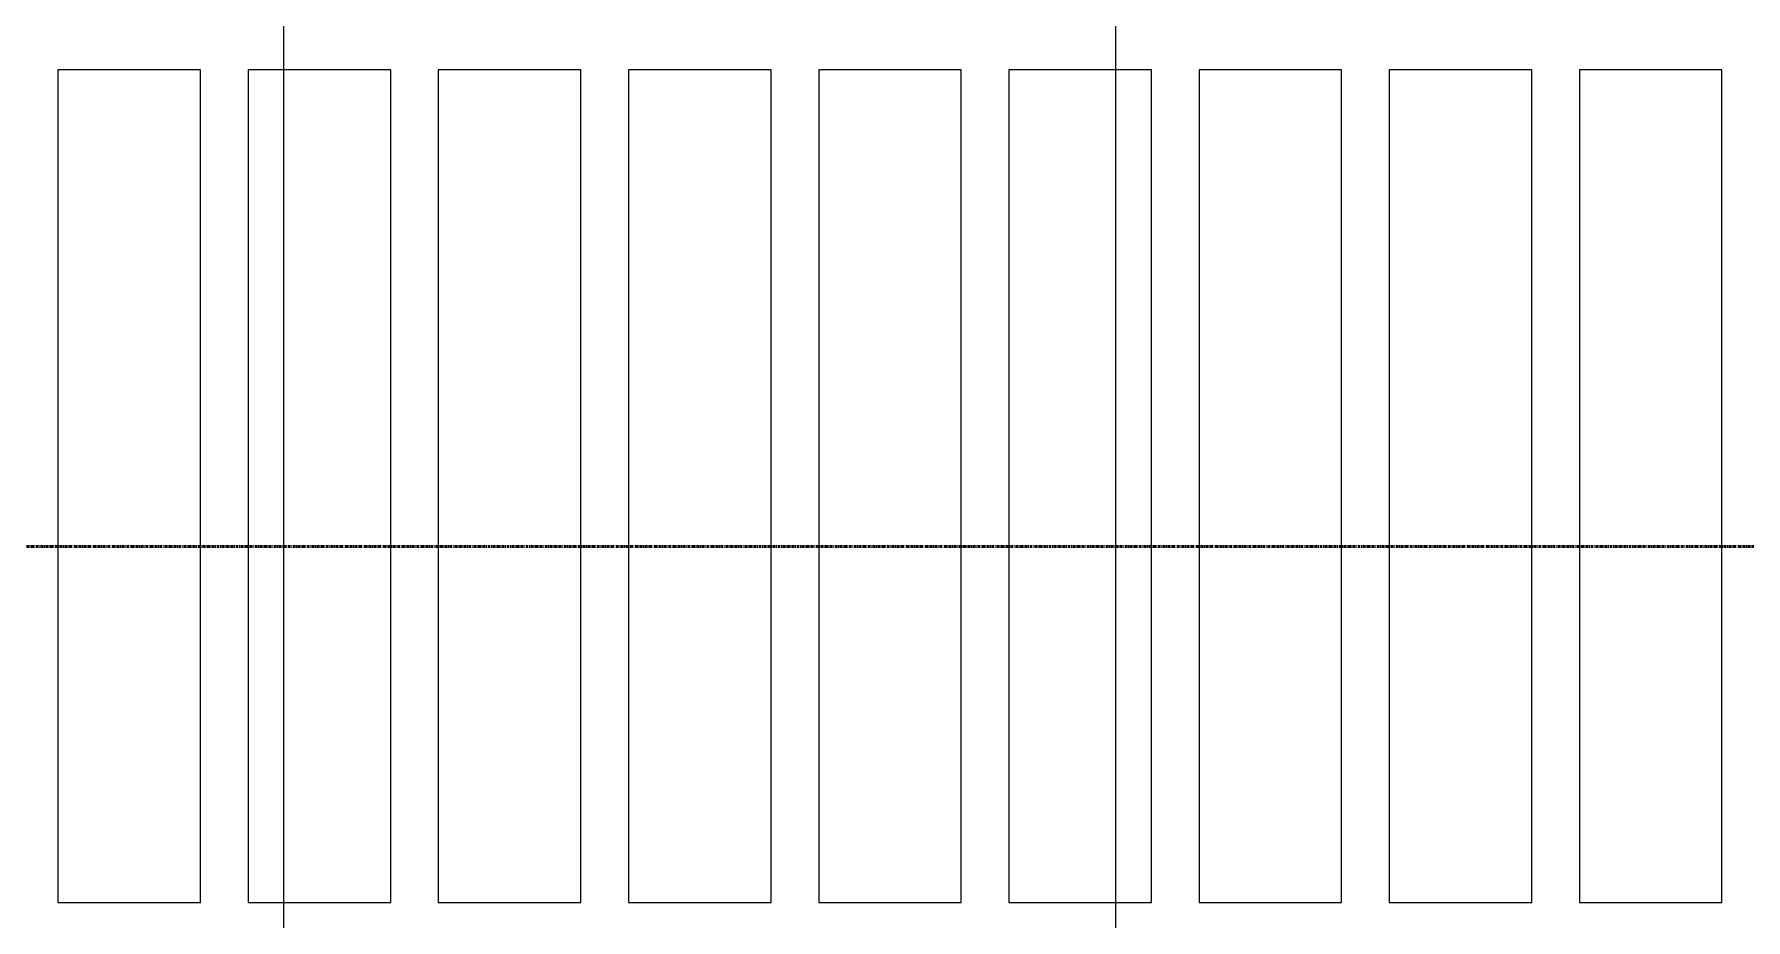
# Model space of a CAD drawing. Header units: millimetres. Extents: x -853432 to -773672, y -18171 to 22484.
# Drawn here: x -819082 to -815482, y -2383 to -521 of the extents above; entities that cross this region are included whole.
import ezdxf
from ezdxf.xclip import XClip

# ---------------------------------------------------------------- set-up
doc = ezdxf.new("R2010")
doc.units = ezdxf.units.MM
doc.header["$XCLIPFRAME"] = 0
doc.linetypes.add('DPA_Grid _ Level 100', pattern=[10, 5.5, -1.6, 1.3, -1.6])
doc.layers.add('000 - WIPEOUT', color=250, linetype='Continuous')
doc.layers.add('A11_ALU.SOLID SHEET', color=2, linetype='Continuous')
for name, color, linetype, lineweight in [('A-ANNO-NOTE', 3, 'Continuous', 25), ('G-ANNO-SECL', 3, 'Continuous', 9), ('G-ANNO-TEXT', 3, 'Continuous', 9)]:
    doc.layers.add(name, color=color, linetype=linetype, lineweight=lineweight)

# ---------------------------------------------------------------- blocks, each defined once
blk = doc.blocks.new('*U1084')
at = {"color": 3}
for points in [[(-875, 150), (875, 150), (875, -150), (-875, -150)], [(-875, -250), (875, -250), (875, -550), (-875, -550)], [(-875, -650), (875, -650), (875, -950), (-875, -950)], [(-875, -1050), (875, -1050), (875, -1350), (-875, -1350)], [(-875, -1450), (875, -1450), (875, -1750), (-875, -1750)], [(-875, -1850), (875, -1850), (875, -2150), (-875, -2150)], [(-875, -2250), (875, -2250), (875, -2550), (-875, -2550)], [(-875, -2650), (875, -2650), (875, -2950), (-875, -2950)], [(-875, -3050), (875, -3050), (875, -3350), (-875, -3350)]]:
    blk.add_wipeout(points, dxfattribs=at).dxf.layer = '000 - WIPEOUT'
at = {"layer": 'A11_ALU.SOLID SHEET', "color": 0, "linetype": 'ByBlock'}
for points in [[(-875, -150), (875, -150), (875, 150), (-875, 150)], [(-875, -550), (875, -550), (875, -250), (-875, -250)], [(-875, -950), (875, -950), (875, -650), (-875, -650)], [(-875, -1350), (875, -1350), (875, -1050), (-875, -1050)], [(-875, -1750), (875, -1750), (875, -1450), (-875, -1450)], [(-875, -2150), (875, -2150), (875, -1850), (-875, -1850)], [(-875, -2550), (875, -2550), (875, -2250), (-875, -2250)], [(-875, -2950), (875, -2950), (875, -2650), (-875, -2650)], [(-875, -3350), (875, -3350), (875, -3050), (-875, -3050)]]:
    blk.add_lwpolyline(points, close=True, dxfattribs=at)
blk = doc.blocks.new('*U1213')
at = {"layer": 'A11_ALU.SOLID SHEET', "color": 0, "linetype": 'ByBlock', "rotation": 90}
blk.add_blockref('*U1084', (-74200, -5050.5), dxfattribs=at)

msp = doc.modelspace()

# ---------------------------------------------------------------- block references
at = {"layer": 'A11_ALU.SOLID SHEET'}
ref = msp.add_blockref('*U1213', (-744682.4, 3579), dxfattribs=at)
XClip(ref).set_block_clipping_path([(-104690.1238047112, -9620.0029952966), (-34092.6543255156, 14392.9971737705)])

# ---------------------------------------------------------------- next in the draw order: linework, layer by layer
at = {"layer": 'A-ANNO-NOTE'}
msp.add_line((-816808.1, 3416.5), (-816808.1, -10818.3), dxfattribs=at)
at = {"layer": 'G-ANNO-SECL', "linetype": 'DPA_Grid _ Level 100', "lineweight": 50}
msp.add_line((-851398.6, -1598.3), (-776606.5, -1598.3), dxfattribs=at)
at = {"layer": 'G-ANNO-TEXT', "color": 10}
msp.add_line((-818558.1, 3435.9), (-818558.1, -10961.5), dxfattribs=at)

doc.saveas('drawing.dxf')
